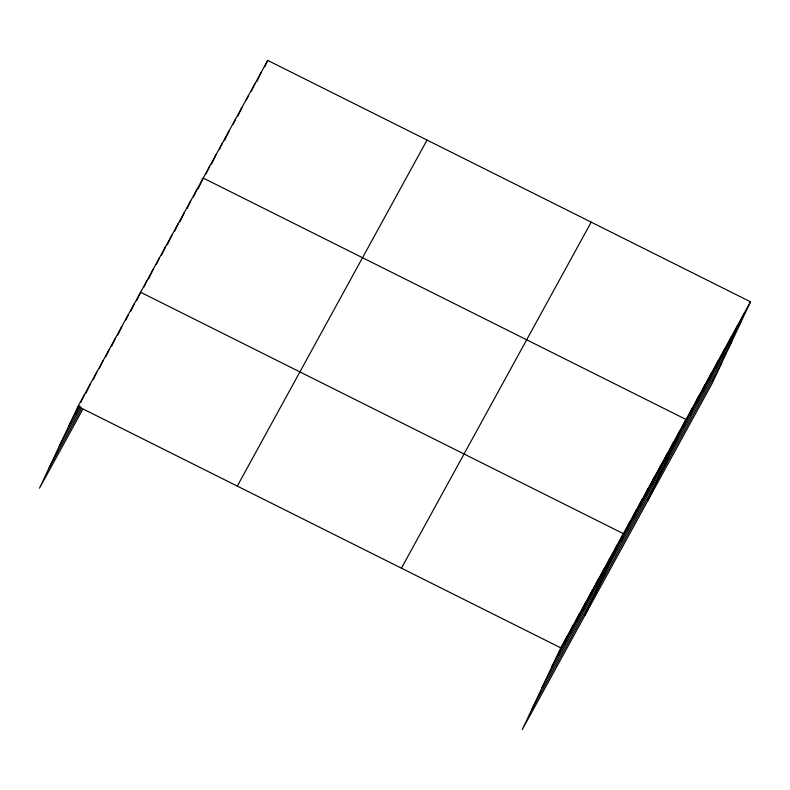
<?xml version="1.0" encoding="UTF-8"?>
<svg xmlns="http://www.w3.org/2000/svg" width="790" height="790" viewBox="0 0 790 790"><rect width="100%" height="100%" fill="white"/><g stroke="black" fill="none" stroke-linecap="round" stroke-linejoin="round"><path stroke-width="1.19" d="M750.5 301.81L560.752 647.84L522.279 729.595L712.027 383.565L750.5 301.81L267.721 60.405L77.973 406.435L39.5 488.19L82.762 409.299M75.188 414.246L78.704 406.761M80.718 402.495L84.234 395.01M85.972 393.213L90.495 383.594M93.24 379.654L96.755 372.179M99.501 368.239L103.016 360.754M105.761 356.813L109.287 349.338M111.518 346.464L115.547 337.923M117.779 335.049L121.808 326.497M125.551 320.424L128.069 315.082M130.814 311.142L134.33 303.656M136.571 300.793L140.59 292.241L623.369 533.645L584.896 615.41M143.839 287.234L146.851 280.825M148.589 279.018L153.112 269.4M156.361 264.393L159.373 257.984M161.614 255.111L165.643 246.569M167.371 244.762L171.904 235.144M174.639 231.203L178.165 223.728M179.903 221.921L184.425 212.312M187.171 208.372L190.686 200.887M193.431 196.947L196.947 189.472M198.181 188.741L203.208 178.056L685.987 419.46L647.514 501.216M206.141 173.77L209.666 166.285M211.592 164.142L216.114 154.524M219.551 149.172L222.563 142.753M224.488 140.61L229.011 130.992M232.951 124.573L235.469 119.231M237.899 116.012L241.918 107.46M246.362 99.975L248.366 95.699M251.299 91.413L254.824 83.928M256.75 81.785L261.273 72.166M264.709 66.814L267.721 60.405M557.957 655.651L567.013 636.424M564.218 644.235L573.273 624.999M570.479 632.81L579.534 613.583M576.749 621.394L585.795 602.168M583.01 609.979L592.056 590.742M589.271 598.553L598.316 579.327M595.532 587.138L604.577 567.901M601.792 575.722L610.838 556.486M608.053 564.297L617.108 545.07M620.575 541.466L629.63 522.23M626.835 530.041L635.891 510.814M633.106 518.625L642.152 499.389M639.367 507.21L648.412 487.973M645.627 495.784L654.673 476.558M651.888 484.369L660.934 465.132M658.149 472.943L667.195 453.717M664.41 461.528L673.465 442.301M670.67 450.112L679.726 430.876M683.389 426.926L692.435 407.689M689.838 415.165L698.883 395.928M696.286 403.394L705.342 384.167M702.745 391.633L711.79 372.396M709.193 379.862L718.238 360.635M715.641 368.101L724.697 348.874M722.1 356.339L731.145 337.103M728.548 344.568L737.593 325.342M734.996 332.807L744.052 313.571M68.927 425.662L79.741 405.942M59.211 446.301L80.847 406.85M49.207 467.562L81.656 408.391M237.286 486.097L427.044 140.067M401.429 568.178L591.187 222.148M551.697 667.066L741.455 321.046M541.989 687.705L731.738 341.675M531.986 708.966L721.734 362.936M77.973 406.435L560.752 647.84"/></g></svg>
